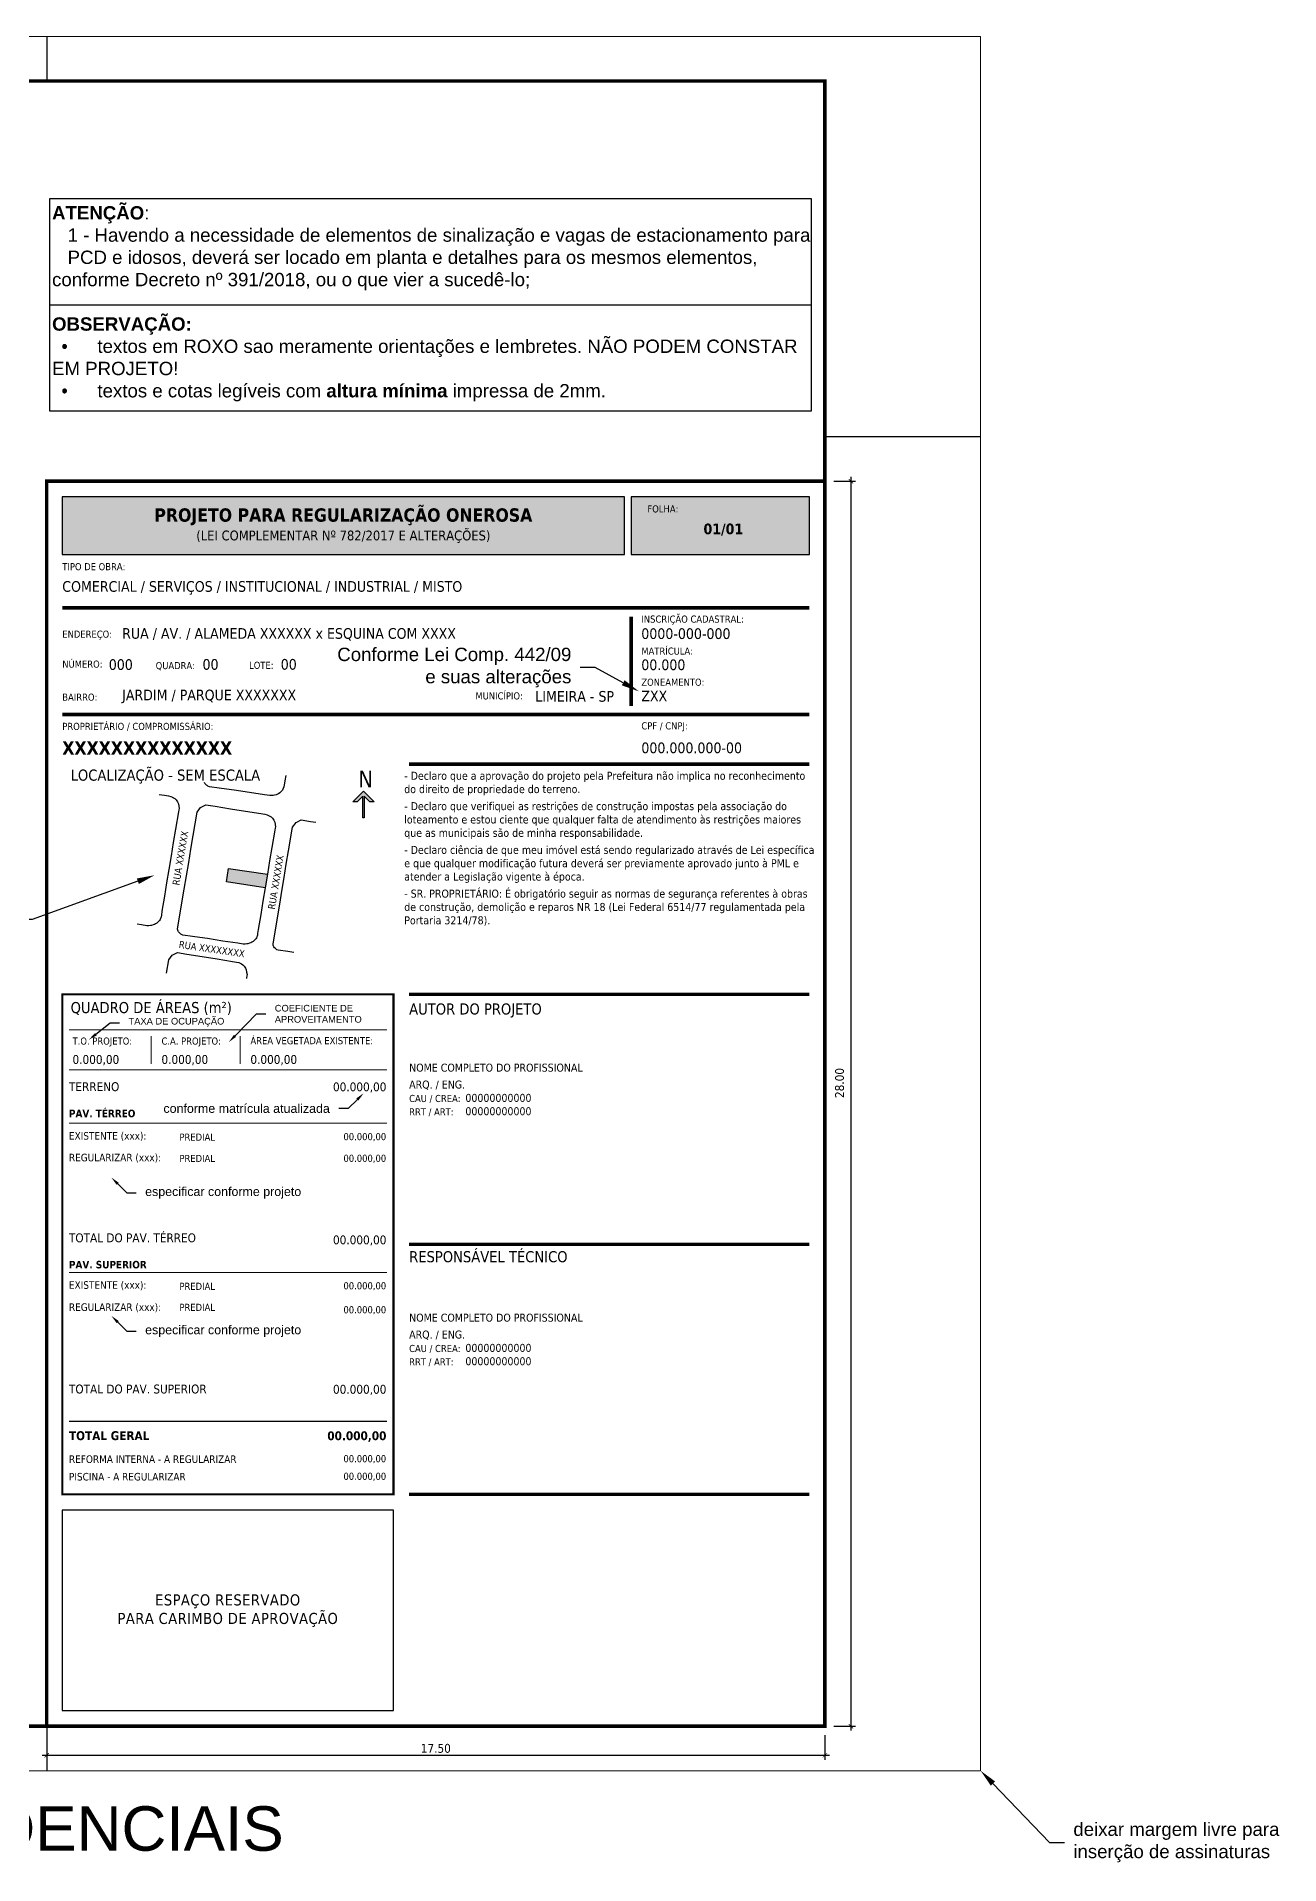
# Model space of a CAD drawing. Extents: x 1213.3 to 1312.5, y 1263.9 to 1309.5.
# Drawn here: x 1284.54 to 1312.49, y 1265.67 to 1306.77 of the extents above; entities that cross this region are included whole.
import ezdxf
from ezdxf import colors
from ezdxf.entities.mleader import LeaderData, LeaderLine
from ezdxf.enums import TextEntityAlignment as Align
from ezdxf.math import Vec2, Vec3

# ---------------------------------------------------------------- set-up
doc = ezdxf.new("R2010")
doc.units = 0
doc.layers.add('NÃO MEXER', color=7, linetype='Continuous')
doc.layers.add('Observações - NÃO PLOTAR', color=200, linetype='Continuous', plot=False)
doc.styles.add('_arial decreto', font='arial.ttf')
doc.styles.add('_romans decreto', font='romans.shx', dxfattribs={"height": 1.6})
doc.styles.add('_tahoma decreto', font='tahoma.ttf')
doc.styles.add('tahoma', font='tahoma.ttf')
doc.dimstyles.new('100 COM LINHAS DECRETO', dxfattribs={"dimtxt": 0.2, "dimasz": 0.1, "dimexe": 0.1, "dimexo": 0.2, "dimgap": 0.05, "dimtad": 1, "dimzin": 4, "dimdsep": 46, "dimtxsty": '_tahoma decreto', "dimblk": 'ARCHTICK', "dimcen": 2, "dimdle": 0.1, "dimazin": 0, "dimtfac": 1, "dimtofl": 0, "dimtmove": 2, "dimatfit": 3, "dimldrblk": 'OPEN30', "dimfxl": 1, "dimtolj": 1, "dimtzin": 0, "dimarcsym": 0})

# ---------------------------------------------------------------- blocks, each defined once
blk = doc.blocks.new('_ArchTick')
at = {"color": 0, "linetype": 'ByBlock', "const_width": 0.15}
blk.add_lwpolyline([(-0.5, -0.5), (0.5, 0.5)], dxfattribs=at)
blk = doc.blocks.new('*D79')
at = {"layer": 'Defpoints', "color": 0, "ltscale": 2}
for p in [(1284.771, 1268.775), (1302.271, 1268.775), (1302.271, 1268.122)]:
    blk.add_point(p, dxfattribs=at)
at = {"layer": 'Observações - NÃO PLOTAR', "color": 0, "lineweight": -2}
for p, q in [((1284.771, 1268.575), (1284.771, 1268.022)), ((1302.271, 1268.575), (1302.271, 1268.022)), ((1284.671, 1268.122), (1302.371, 1268.122))]:
    blk.add_line(p, q, dxfattribs=at)
at = {"layer": 'Observações - NÃO PLOTAR', "color": 0, "lineweight": -2, "ltscale": 2, "xscale": 0.1, "yscale": 0.1, "zscale": 0.1, "rotation": 180}
blk.add_blockref('_ArchTick', (1284.771, 1268.122), dxfattribs=at)
at = {"layer": 'Observações - NÃO PLOTAR', "color": 0, "lineweight": -2, "ltscale": 2, "xscale": 0.1, "yscale": 0.1, "zscale": 0.1}
blk.add_blockref('_ArchTick', (1302.271, 1268.122), dxfattribs=at)
at = {"layer": 'Observações - NÃO PLOTAR', "color": 0, "ltscale": 2, "insert": (1293.521, 1268.276), "char_height": 0.2, "attachment_point": 5, "style": '_tahoma decreto'}
blk.add_mtext('\\A1;17.50', dxfattribs=at)
blk = doc.blocks.new('_Open30')
at = {"color": 0, "linetype": 'ByBlock', "lineweight": -2}
for p, q in [((-1, 0.27), (0, 0)), ((0, 0), (-1, -0.27)), ((0, 0), (-1, 0))]:
    blk.add_line(p, q, dxfattribs=at)
blk = doc.blocks.new('*D80')
at = {"layer": 'Defpoints', "color": 0, "ltscale": 2}
for p in [(1302.271, 1296.775), (1302.271, 1268.775), (1302.857, 1268.775)]:
    blk.add_point(p, dxfattribs=at)
at = {"layer": 'Observações - NÃO PLOTAR', "color": 0, "lineweight": -2}
for p, q in [((1302.471, 1296.775), (1302.957, 1296.775)), ((1302.857, 1296.875), (1302.857, 1268.675)), ((1302.471, 1268.775), (1302.957, 1268.775))]:
    blk.add_line(p, q, dxfattribs=at)
at = {"layer": 'Observações - NÃO PLOTAR', "color": 0, "lineweight": -2, "ltscale": 2, "xscale": 0.1, "yscale": 0.1, "zscale": 0.1}
for p, rotation in [((1302.857, 1296.775), 90), ((1302.857, 1268.775), 270)]:
    blk.add_blockref('_ArchTick', p, dxfattribs=dict(at, rotation=rotation))
at = {"layer": 'Observações - NÃO PLOTAR', "color": 0, "ltscale": 2, "insert": (1302.601, 1283.241), "char_height": 0.2, "attachment_point": 5, "rotation": 90, "style": '_tahoma decreto'}
blk.add_mtext('\\A1;28.00', dxfattribs=at)
blk = doc.blocks.new('NÃO PLOTAR')
at = {"layer": 'Observações - NÃO PLOTAR', "color": 200}
for p, q in [((1284.841, 1300.744), (1301.962, 1300.744)), ((1307.321, 1266.162), (1307.657, 1266.162))]:
    blk.add_line(p, q, dxfattribs=at)
blk.add_lwpolyline([(1284.841, 1303.136), (1301.962, 1303.136), (1301.962, 1298.353), (1284.841, 1298.353)], close=True, dxfattribs=at)
blk.add_lwpolyline([(1306.048, 1267.486), (1307.321, 1266.162)], dxfattribs=at)
blk.add_solid([(1306, 1267.44), (1305.771, 1267.775), (1306.096, 1267.533)], dxfattribs=at)
at = {"layer": 'Observações - NÃO PLOTAR', "color": 200, "linetype": 'Continuous', "lineweight": 0, "insert": (1284.891, 1300.765), "char_height": 0.3, "width": 17.07034, "attachment_point": 4, "style": '_arial decreto'}
blk.add_mtext('{\\fArial|b1|i0|c0|p34;ATENÇÃO}: \\P   1 - Havendo a necessidade de elementos de sinalização e vagas de estacionamento para \\P   PCD e idosos, deverá ser locado em planta e detalhes para os mesmos elementos, conforme Decreto nº 391/2018, ou o que vier a sucedê-lo;\\P\\P{\\fArial|b1|i0|c0|p34;OBSERVAÇÃO:} \\P{\\fSymbol|b0|i0|c2|p18;\\W1.89595; \\W1;·      }textos em ROXO sao meramente orientações e lembretes. NÃO PODEM CONSTAR {\\fSymbol|b0|i0|c2|p18;\\W1.89595; }EM PROJETO!\\P{\\fSymbol|b0|i0|c2|p18;\\W1.89595; \\W1;·      }textos e cotas legíveis com {\\fArial|b1|i0|c0|p34;altura mínima} impressa de 2mm.', dxfattribs=at)
at = {"layer": 'Observações - NÃO PLOTAR', "color": 200, "insert": (1307.857, 1266.608), "char_height": 0.3, "attachment_point": 1, "style": '_arial decreto'}
blk.add_mtext('\\pxql;deixar margem livre para\\Pinserção de assinaturas', dxfattribs=at)
at = {"layer": 'Observações - NÃO PLOTAR', "color": 200}
dim = blk.add_linear_dim(base=(1302.857, 1268.775), p1=(1302.271, 1296.775), p2=(1302.271, 1268.775), angle=90, dimstyle='100 COM LINHAS DECRETO', dxfattribs=at)
dim.commit()
dim.dimension.update_dxf_attribs({"geometry": '*D80', "text_midpoint": (1302.601, 1283.241), "dimtype": 160})
dim = blk.add_linear_dim(base=(1302.271, 1268.122), p1=(1284.771, 1268.775), p2=(1302.271, 1268.775), dimstyle='100 COM LINHAS DECRETO', dxfattribs=at)
dim.commit()
dim.dimension.update_dxf_attribs({"geometry": '*D79', "text_midpoint": (1293.521, 1268.276)})
ml = blk.add_multileader_mtext('Standard', dxfattribs=at)
ml.set_content('Conforme Lei Comp. 442/09\\Pe suas alterações', color=200, style='_arial decreto')
ml.set_leader_properties(linetype='ByLayer', lineweight=-1)
ml.build(insert=Vec2(0, 0))
ml.multileader.update_dxf_attribs({"text_left_attachment_type": 2, "text_right_attachment_type": 2, "text_top_attachment_type": 0, "text_bottom_attachment_type": 0, "dogleg_length": 0.1, "arrow_head_size": 0.4})
ctx = ml.context
ctx.base_point, ctx.char_height, ctx.arrow_head_size, ctx.landing_gap_size, ctx.plane_origin = Vec3(1291.143, 1292.587), 0.3, 0.4, 0.2, Vec3(1285.945, 1287.944)
ctx.left_attachment, ctx.right_attachment, ctx.text_align_type = 2, 2, 2
notes = []
notes.append((ctx, [(0, (1, 1, 0), (1297.104, 1292.587), (-1, 0), 0.336, [(0, [(1298.086, 1292.049)], 256, [])])]))
ctx.mtext.insert, ctx.mtext.width, ctx.mtext.alignment, ctx.mtext.flow_direction = Vec3(1296.569, 1293.03), 5.47533, 3, 5
ml = blk.add_multileader_mtext('Standard', dxfattribs=at)
ml.set_content('Neste campo indicar, {\\fArial|b1|i0|c0|p34;no mínimo}, \\P03 ruas ao redor da quadra,\\Pidentificar o lote, posicionar \\Pcom o norte para cima', color=200, style='_arial decreto')
ml.set_leader_properties(linetype='ByLayer', lineweight=-1)
ml.build(insert=Vec2(0, 0))
ml.multileader.update_dxf_attribs({"text_left_attachment_type": 2, "text_right_attachment_type": 2, "text_top_attachment_type": 0, "text_bottom_attachment_type": 0, "dogleg_length": 0.1, "arrow_head_size": 0.4})
ctx = ml.context
ctx.base_point, ctx.char_height, ctx.arrow_head_size, ctx.landing_gap_size, ctx.plane_origin = Vec3(1277.639, 1286.921), 0.3, 0.4, 0.2, Vec3(1277.463, 1295.546)
ctx.left_attachment, ctx.right_attachment, ctx.text_align_type = 2, 2, 2
notes.append((ctx, [(0, (1, 1, 0), (1284.446, 1286.921), (-1, 0), 0.188, [(0, [(1287.197, 1287.914)], 256, [])])]))
ctx.mtext.insert, ctx.mtext.alignment, ctx.mtext.flow_direction = Vec3(1284.058, 1287.868), 3, 5
ml = blk.add_multileader_mtext('Standard', dxfattribs=at)
ml.set_content('TAXA DE OCUPAÇÃO', color=200, style='_arial decreto')
ml.set_leader_properties(linetype='ByLayer', lineweight=-1)
ml.build(insert=Vec2(0, 0))
ml.multileader.update_dxf_attribs({"text_left_attachment_type": 2, "text_right_attachment_type": 2, "text_top_attachment_type": 0, "text_bottom_attachment_type": 0, "dogleg_length": 0.1, "arrow_head_size": 0.2})
ctx = ml.context
ctx.base_point, ctx.char_height, ctx.arrow_head_size, ctx.landing_gap_size, ctx.plane_origin = Vec3(1286.411, 1284.593), 0.15, 0.2, 0.2, Vec3(1289.037, 1279.992)
ctx.left_attachment, ctx.right_attachment = 2, 2
notes.append((ctx, [(0, (1, 1, 0), (1286.201, 1284.593), (1, 0), 0.209, [(0, [(1285.718, 1284.214)], 256, [])])]))
ctx.mtext.insert, ctx.mtext.flow_direction = Vec3(1286.611, 1284.706), 5
ml = blk.add_multileader_mtext('Standard', dxfattribs=at)
ml.set_content('COEFICIENTE DE \\PAPROVEITAMENTO', color=200, style='_arial decreto')
ml.set_leader_properties(linetype='ByLayer', lineweight=-1)
ml.build(insert=Vec2(0, 0))
ml.multileader.update_dxf_attribs({"text_left_attachment_type": 2, "text_right_attachment_type": 2, "text_top_attachment_type": 0, "text_bottom_attachment_type": 0, "dogleg_length": 0.1, "arrow_head_size": 0.2})
ctx = ml.context
ctx.base_point, ctx.char_height, ctx.arrow_head_size, ctx.landing_gap_size, ctx.plane_origin = Vec3(1289.7, 1284.794), 0.15, 0.2, 0.2, Vec3(1292.326, 1280.193)
ctx.left_attachment, ctx.right_attachment = 2, 2
notes.append((ctx, [(0, (1, 1, 0), (1289.491, 1284.794), (1, 0), 0.209, [(0, [(1288.865, 1284.159)], 256, [])])]))
ctx.mtext.insert, ctx.mtext.flow_direction = Vec3(1289.9, 1284.998), 5
ml = blk.add_multileader_mtext('Standard', dxfattribs=at)
ml.set_content('conforme matrícula atualizada ', color=200, style='_arial decreto')
ml.set_leader_properties(linetype='ByLayer', lineweight=-1)
ml.build(insert=Vec2(0, 0))
ml.multileader.update_dxf_attribs({"text_left_attachment_type": 2, "text_right_attachment_type": 2, "text_top_attachment_type": 0, "text_bottom_attachment_type": 0, "dogleg_length": 0.1, "arrow_head_size": 0.2})
ctx = ml.context
ctx.base_point, ctx.char_height, ctx.arrow_head_size, ctx.landing_gap_size, ctx.plane_origin = Vec3(1287.218, 1282.666), 0.2, 0.2, 0.2, Vec3(1288.713, 1277.911)
ctx.left_attachment, ctx.right_attachment, ctx.text_align_type = 2, 2, 2
notes.append((ctx, [(0, (1, 1, 0), (1291.548, 1282.666), (-1, 0), 0.209, [(0, [(1291.899, 1283.012)], 256, [])])]))
ctx.mtext.insert, ctx.mtext.width, ctx.mtext.alignment, ctx.mtext.flow_direction = Vec3(1291.138, 1282.769), 4.35847, 3, 5
ml = blk.add_multileader_mtext('Standard', dxfattribs=at)
ml.set_content('especificar conforme projeto', color=200, style='_arial decreto')
ml.set_leader_properties(linetype='ByLayer', lineweight=-1)
ml.build(insert=Vec2(0, 0))
ml.multileader.update_dxf_attribs({"text_left_attachment_type": 2, "text_right_attachment_type": 2, "text_top_attachment_type": 0, "text_bottom_attachment_type": 0, "dogleg_length": 0.1, "arrow_head_size": 0.2})
ctx = ml.context
ctx.base_point, ctx.char_height, ctx.arrow_head_size, ctx.landing_gap_size, ctx.plane_origin = Vec3(1286.785, 1280.769), 0.2, 0.2, 0.2, Vec3(1289.411, 1276.014)
ctx.left_attachment, ctx.right_attachment = 2, 2
notes.append((ctx, [(0, (1, 1, 0), (1286.576, 1280.769), (1, 0), 0.209, [(0, [(1286.224, 1281.115)], 256, [])])]))
ctx.mtext.insert, ctx.mtext.width, ctx.mtext.flow_direction = Vec3(1286.985, 1280.9), 4.35847, 5
ml = blk.add_multileader_mtext('Standard', dxfattribs=at)
ml.set_content('especificar conforme projeto', color=200, style='_arial decreto')
ml.set_leader_properties(linetype='ByLayer', lineweight=-1)
ml.build(insert=Vec2(0, 0))
ml.multileader.update_dxf_attribs({"text_left_attachment_type": 2, "text_right_attachment_type": 2, "text_top_attachment_type": 0, "text_bottom_attachment_type": 0, "dogleg_length": 0.1, "arrow_head_size": 0.2})
ctx = ml.context
ctx.base_point, ctx.char_height, ctx.arrow_head_size, ctx.landing_gap_size, ctx.plane_origin = Vec3(1286.785, 1277.659), 0.2, 0.2, 0.2, Vec3(1289.411, 1272.904)
ctx.left_attachment, ctx.right_attachment = 2, 2
notes.append((ctx, [(0, (1, 1, 0), (1286.576, 1277.659), (1, 0), 0.209, [(0, [(1286.224, 1278.005)], 256, [])])]))
ctx.mtext.insert, ctx.mtext.width, ctx.mtext.flow_direction = Vec3(1286.985, 1277.79), 4.35847, 5
for ctx, leaders in notes:
    for number, flags, end, landing, length, lines in leaders:
        leader = LeaderData()
        leader.index, (leader.has_last_leader_line, leader.has_dogleg_vector, leader.attachment_direction) = number, flags
        leader.last_leader_point, leader.dogleg_vector, leader.dogleg_length = Vec3(end), Vec3(landing), length
        for number, points, colour, breaks in lines:
            line = LeaderLine()
            line.index, line.vertices, line.color, line.breaks = number, Vec3.list(points), colors.encode_raw_color(colour), breaks
            leader.lines.append(line)
        ctx.leaders.append(leader)

msp = doc.modelspace()

# ---------------------------------------------------------------- hatches: boundary and pattern name
h = msp.add_hatch(color=1)
h.dxf.hatch_style = 1
h.paths.add_polyline_path([(1289.682, 1287.6314), (1289.7325, 1287.9362), (1288.8598, 1288.065), (1288.8105, 1287.763)])
at = {"layer": 'NÃO MEXER', "true_color": 0x91d58b}
h = msp.add_hatch(color=73, dxfattribs=at)
h.dxf.hatch_style = 2
h.paths.add_polyline_path([(1285.121, 1295.1257), (1297.7615, 1295.1257), (1297.7615, 1296.4248), (1285.121, 1296.4248)])
h = msp.add_hatch(color=73, dxfattribs=at)
h.dxf.hatch_style = 2
h.paths.add_polyline_path([(1297.9115, 1295.1257), (1301.921, 1295.1257), (1301.921, 1296.4248), (1297.9115, 1296.4248)])
at = {"layer": 'NÃO MEXER'}
h = msp.add_hatch(color=7, dxfattribs=at)
h.dxf.hatch_style = 2
h.paths.add_polyline_path([(1291.6561, 1289.5607), (1291.7516, 1289.5607), (1291.881, 1289.6901), (1291.881, 1289.2008), (1291.911, 1289.2008), (1291.911, 1289.6901), (1292.0404, 1289.5607), (1292.1359, 1289.5607), (1291.896, 1289.8005)])

# ---------------------------------------------------------------- linework, layer by layer
at = {"color": 7}
for p, q in [((1284.771, 1306.7748), (1284.771, 1305.7748)), ((1305.771, 1297.7748), (1302.271, 1297.7748)), ((1284.771, 1268.7748), (1284.771, 1267.7748))]:
    msp.add_line(p, q, dxfattribs=at)
at = {"color": 7, "lineweight": 9}
msp.add_lwpolyline([(1215.771, 1267.7748), (1215.771, 1306.7748), (1305.771, 1306.7748), (1305.771, 1267.7748), (1215.771, 1267.7748)], close=True, dxfattribs=at)
at = {"color": 7, "lineweight": 9, "const_width": 0.08}
msp.add_lwpolyline([(1216.771, 1268.7748), (1302.271, 1268.7748), (1302.271, 1305.7748), (1216.771, 1305.7748), (1216.771, 1268.7748)], close=True, dxfattribs=at)
for points in [[(1290.1459, 1290.1563), (1290.1254, 1290.0336), (1290.1116, 1289.9402), (1290.1045, 1289.9047), (1290.0823, 1289.8471), (1290.0694, 1289.8246), (1290.0447, 1289.7981), (1290.0099, 1289.7651), (1289.9809, 1289.7469), (1289.9599, 1289.7346), (1289.9307, 1289.7248), (1289.8928, 1289.7127), (1289.8656, 1289.7069), (1289.8324, 1289.705), (1289.7886, 1289.7053), (1289.6669, 1289.7232), (1289.3288, 1289.7716), (1288.9867, 1289.8258), (1288.8123, 1289.8487), (1288.6474, 1289.8736), (1288.4311, 1289.9041), (1288.3975, 1289.9158), (1288.3827, 1289.9282), (1288.367, 1289.9414), (1288.3442, 1289.9618), (1288.3303, 1289.9787), (1288.3214, 1289.9963)], [(1287.3013, 1289.7304), (1287.4232, 1289.7106), (1287.5116, 1289.697), (1287.5656, 1289.6841), (1287.5961, 1289.6699), (1287.6232, 1289.6573), (1287.6534, 1289.6363), (1287.6824, 1289.6071), (1287.7144, 1289.5611), (1287.732, 1289.5198), (1287.74, 1289.4702), (1287.7499, 1289.4172), (1287.7449, 1289.3855), (1287.7372, 1289.3423), (1287.6697, 1288.9485), (1287.617, 1288.6505), (1287.5668, 1288.3485), (1287.5163, 1288.0437), (1287.4679, 1287.7414), (1287.4183, 1287.4424), (1287.3625, 1287.1071), (1287.3486, 1287.0138), (1287.3415, 1286.9783), (1287.3193, 1286.9207), (1287.3064, 1286.8982), (1287.2817, 1286.8717), (1287.2469, 1286.8387), (1287.218, 1286.8205), (1287.197, 1286.8082), (1287.1677, 1286.7983), (1287.1298, 1286.7863), (1287.1027, 1286.7805), (1287.0694, 1286.7786), (1287.0257, 1286.7789), (1286.9039, 1286.7968), (1286.808, 1286.8105)], [(1290.3244, 1286.1755), (1290.1957, 1286.1949), (1289.9793, 1286.2255), (1289.9458, 1286.2372), (1289.931, 1286.2495), (1289.9152, 1286.2627), (1289.8924, 1286.2831), (1289.8786, 1286.3), (1289.8696, 1286.3176), (1289.8629, 1286.337), (1289.8607, 1286.3623), (1289.9584, 1286.9552), (1290.0099, 1287.2597), (1290.0613, 1287.5571), (1290.1088, 1287.8622), (1290.1334, 1288.0126), (1290.1584, 1288.1626), (1290.2111, 1288.464), (1290.2983, 1288.9929), (1290.3781, 1289.0958), (1290.4925, 1289.1562), (1290.7036, 1289.1245), (1290.8207, 1289.1054)], [(1287.4646, 1285.7074), (1287.5144, 1286.0096), (1287.5942, 1286.1126), (1287.7086, 1286.173), (1287.9197, 1286.1412), (1288.2679, 1286.0845), (1288.6063, 1286.0309), (1288.9505, 1285.9751), (1289.039, 1285.9615), (1289.0929, 1285.9486), (1289.1234, 1285.9344), (1289.1505, 1285.9218), (1289.1807, 1285.9008), (1289.2097, 1285.8716), (1289.2417, 1285.8256), (1289.2593, 1285.7843), (1289.2673, 1285.7347), (1289.2772, 1285.6817), (1289.2723, 1285.65), (1289.2646, 1285.6068), (1289.2616, 1285.5894)]]:
    msp.add_lwpolyline(points)
for points in [[(1289.2684, 1286.3682), (1289.2351, 1286.3664), (1289.1914, 1286.3667), (1289.0697, 1286.3845), (1288.7316, 1286.4329), (1288.3895, 1286.4872), (1288.2151, 1286.51), (1288.0502, 1286.5349), (1287.8339, 1286.5654), (1287.8003, 1286.5772), (1287.7855, 1286.5895), (1287.7698, 1286.6027), (1287.747, 1286.6231), (1287.7331, 1286.64), (1287.7242, 1286.6576), (1287.7174, 1286.677), (1287.7152, 1286.7023), (1287.8129, 1287.2952), (1287.8644, 1287.5997), (1287.9159, 1287.8971), (1287.9633, 1288.2022), (1287.988, 1288.3526), (1288.0129, 1288.5026), (1288.0656, 1288.804), (1288.1528, 1289.3329), (1288.2327, 1289.4358), (1288.347, 1289.4962), (1288.5581, 1289.4645), (1288.9063, 1289.4078), (1289.2447, 1289.3541), (1289.5889, 1289.2984), (1289.6774, 1289.2848), (1289.7313, 1289.2719), (1289.7618, 1289.2577), (1289.7889, 1289.245), (1289.8191, 1289.2241), (1289.8481, 1289.1948), (1289.8802, 1289.1489), (1289.8977, 1289.1076), (1289.9057, 1289.058), (1289.9156, 1289.005), (1289.9107, 1288.9732), (1289.903, 1288.9301), (1289.8355, 1288.5362), (1289.7828, 1288.2382), (1289.7325, 1287.9362), (1289.682, 1287.6314), (1289.6336, 1287.3291), (1289.584, 1287.0302), (1289.5282, 1286.6949), (1289.5144, 1286.6015), (1289.5073, 1286.5661), (1289.4851, 1286.5084), (1289.4721, 1286.4859), (1289.4475, 1286.4594), (1289.4127, 1286.4265), (1289.3837, 1286.4083), (1289.3627, 1286.396), (1289.3335, 1286.3861), (1289.2956, 1286.3741), (1289.2684, 1286.3682)], [(1289.7325, 1287.9362), (1289.682, 1287.6314), (1288.8105, 1287.763), (1288.8598, 1288.065), (1289.7325, 1287.9362)]]:
    msp.add_lwpolyline(points, close=True)
at = {"color": 7, "lineweight": 9}
for points, const_width in [([(1286.7995, 1283.0568), (1290.764, 1283.0568)], 0.000001), ([(1285.271, 1282.3358), (1292.421, 1282.3358)], 0.025), ([(1287.428, 1281.9565), (1287.5798, 1281.9565)], 0.000001), ([(1287.428, 1281.2234), (1287.5798, 1281.2234)], 0.000001), ([(1288.5743, 1279.6164), (1290.764, 1279.6164)], 0.000001), ([(1285.271, 1278.9812), (1292.421, 1278.9812)], 0.025), ([(1287.428, 1278.6019), (1287.5798, 1278.6019)], 0.000001), ([(1287.428, 1278.1135), (1287.5798, 1278.1135)], 0.000001), ([(1288.8801, 1276.2524), (1290.764, 1276.2524)], 0.000001), ([(1285.271, 1275.6327), (1292.421, 1275.6327)], 0.025), ([(1287.303, 1275.2067), (1290.764, 1275.2067)], 0.000001), ([(1289.3954, 1274.7144), (1290.764, 1274.7144)], 0.000001), ([(1288.183, 1274.3194), (1290.764, 1274.3194)], 0.000001)]:
    msp.add_lwpolyline(points, dxfattribs=dict(at, const_width=const_width))
at = {"layer": 'NÃO MEXER', "color": 9, "true_color": 0xc7c7c7}
for p, q in [((1292.571, 1273.6369), (1285.121, 1273.6369)), ((1285.121, 1273.6369), (1285.121, 1269.1273)), ((1292.571, 1269.1273), (1292.571, 1273.6369)), ((1285.121, 1269.1273), (1292.571, 1269.1273))]:
    msp.add_line(p, q, dxfattribs=at)
at = {"layer": 'NÃO MEXER', "const_width": 0.08}
msp.add_lwpolyline([(1302.271, 1296.7748), (1284.771, 1296.7748), (1284.771, 1268.7748)], dxfattribs=at)
at = {"layer": 'NÃO MEXER', "color": 9, "true_color": 0xc7c7c7}
for points in [[(1285.121, 1295.1257), (1297.7615, 1295.1257), (1297.7615, 1296.4248), (1285.121, 1296.4248)], [(1297.9115, 1295.1257), (1301.921, 1295.1257), (1301.921, 1296.4248), (1297.9115, 1296.4248)]]:
    msp.add_lwpolyline(points, close=True, dxfattribs=at)
at = {"layer": 'NÃO MEXER', "color": 9, "true_color": 0xc7c7c7, "const_width": 0.08}
for points in [[(1285.121, 1293.9257), (1301.921, 1293.9257)], [(1297.9115, 1291.7206), (1297.9115, 1293.7309)], [(1285.121, 1291.5257), (1301.921, 1291.5257)], [(1292.921, 1290.4119), (1301.921, 1290.4119)], [(1292.921, 1285.2344), (1301.921, 1285.2344)], [(1292.921, 1279.6119), (1301.921, 1279.6119)], [(1292.921, 1273.9894), (1301.921, 1273.9894)]]:
    msp.add_lwpolyline(points, dxfattribs=at)
at = {"layer": 'NÃO MEXER', "color": 7, "lineweight": 9}
for points, const_width in [([(1292.571, 1285.5894), (1285.121, 1285.5894), (1285.121, 1290.4119), (1292.571, 1290.4119)], 0.000001), ([(1292.571, 1273.9894), (1285.121, 1273.9894), (1285.121, 1285.2344), (1292.571, 1285.2344)], 0.05)]:
    msp.add_lwpolyline(points, close=True, dxfattribs=dict(at, const_width=const_width))
at = {"layer": 'NÃO MEXER', "color": 7}
msp.add_lwpolyline([(1291.896, 1289.8005), (1292.1359, 1289.5607), (1292.0404, 1289.5607), (1291.911, 1289.6901), (1291.911, 1289.2008), (1291.881, 1289.2008), (1291.881, 1289.6901), (1291.7516, 1289.5607), (1291.6561, 1289.5607), (1291.896, 1289.8005)], close=True, dxfattribs=at)
at = {"layer": 'NÃO MEXER', "color": 7, "lineweight": 9, "const_width": 0.025}
for points in [[(1285.271, 1284.4354), (1292.421, 1284.4354)], [(1287.121, 1284.3005), (1287.121, 1283.6712)], [(1289.121, 1284.3005), (1289.121, 1283.6712)], [(1285.271, 1283.5363), (1292.421, 1283.5363)]]:
    msp.add_lwpolyline(points, dxfattribs=at)

# ---------------------------------------------------------------- block references
at = {"ltscale": 2}
msp.add_blockref('NÃO PLOTAR', (0, 0), dxfattribs=at)

# ---------------------------------------------------------------- texts
at = {"ltscale": 2, "style": '_arial decreto'}
msp.add_text('PROJETO SIMPLIFICADO REGULARIZAÇÃO ONEROSA - DEMAIS USOS NÃO RESIDENCIAIS', height=1, dxfattribs=at).set_placement((1259.521, 1265.9745), align=Align.CENTER)
at = {"color": 7, "lineweight": 9}
for s, insert, char_height, width, attachment_point, style in [('COMERCIAL / SERVIÇOS / INSTITUCIONAL / INDUSTRIAL / MISTO', (1285.121, 1294.3762), 0.24, 16.759599, 4, '_tahoma decreto'), ('\\pxql;RUA / AV. / ALAMEDA XXXXXX x ESQUINA COM XXXX', (1286.4669, 1293.3296), 0.24, 16.759599, 4, '_tahoma decreto'), ('\\pxql;0000-000-000 ', (1298.1417, 1293.3444), 0.24, 16.759599, 4, '_tahoma decreto'), ('\\pxql;000', (1286.1662, 1292.6492), 0.24, 16.759599, 4, '_tahoma decreto'), ('\\pxql;00', (1288.2745, 1292.6529), 0.24, 16.759599, 4, '_tahoma decreto'), ('\\pxql;00', (1290.0329, 1292.6544), 0.24, 16.759599, 4, '_tahoma decreto'), ('\\pxql;00.000 ', (1298.1417, 1292.6444), 0.24, 16.759599, 4, '_tahoma decreto'), ('\\pxql;JARDIM / PARQUE XXXXXXX', (1286.4669, 1291.9339), 0.24, 16.759599, 4, '_tahoma decreto'), ('\\pxql;ZXX', (1298.1417, 1291.9444), 0.24, 16.759599, 4, '_tahoma decreto'), ('{\\fTahoma|b1|i0|c0|p34;XXXXXXXXXXXXXX}', (1285.121, 1290.7762), 0.3, 16.759599, 4, '_tahoma decreto'), ('000.000.000-00', (1298.1426, 1290.7762), 0.24, 16.759599, 4, '_tahoma decreto'), ('\\pxql;0.000,00', (1285.3512, 1283.754), 0.2, 2.504119, 4, 'tahoma'), ('\\pxql;0.000,00', (1287.3512, 1283.754), 0.2, 2.504119, 4, 'tahoma'), ('\\pxql;0.000,00', (1289.3512, 1283.754), 0.2, 2.504119, 4, 'tahoma'), ('\\pxql;NOME COMPLETO DO PROFISSIONAL', (1292.921, 1283.6761), 0.18, 6.763285, 1, '_tahoma decreto'), ('\\pxql;ARQ. / ENG.', (1292.921, 1283.2961), 0.18, 7, 1, '_tahoma decreto'), ('\\pxql;00000000000', (1294.1858, 1282.9961), 0.18, 6.204217, 1, '_tahoma decreto'), ('\\pxql;00000000000', (1294.1858, 1282.6961), 0.18, 6.204217, 1, '_tahoma decreto'), ('\\pxql;ARQ. / ENG.', (1292.921, 1277.6736), 0.18, 7, 1, '_tahoma decreto'), ('\\pxql;NOME COMPLETO DO PROFISSIONAL', (1292.921, 1278.0536), 0.18, 6.763285, 1, '_tahoma decreto'), ('\\pxql;00000000000', (1294.1858, 1277.3736), 0.18, 6.204217, 1, '_tahoma decreto'), ('\\pxql;00000000000', (1294.1858, 1277.0736), 0.18, 6.204217, 1, '_tahoma decreto')]:
    msp.add_mtext(s, dxfattribs=dict(at, insert=insert, char_height=char_height, width=width, attachment_point=attachment_point, style=style))
at = {"color": 7, "lineweight": 9, "char_height": 0.16, "width": 7, "attachment_point": 4, "line_spacing_factor": 2, "style": 'tahoma'}
for s, insert, rotation in [('RUA XXXXXX', (1287.6751, 1287.6896), 80.49775), ('RUA XXXXXX', (1289.8232, 1287.1474), 80.49775), ('RUA XXXXXXXX', (1287.7444, 1286.3596), 351.67187)]:
    msp.add_mtext(s, dxfattribs=dict(at, insert=insert, rotation=rotation))
at = {"color": 7, "lineweight": 9, "attachment_point": 4, "line_spacing_factor": 2}
for s, insert, char_height, width, style in [('TERRENO', (1285.271, 1283.1567), 0.2, 1.160169, 'tahoma'), ('\\pxqr;00.000,00', (1290.9445, 1283.1386), 0.2, 1.464907, '_tahoma decreto'), ('{\\fTahoma|b1|i0|c0|p34;PAV. TÉRREO}', (1285.271, 1282.5543), 0.17, 2.379188, 'tahoma'), ('CAU / CREA:', (1292.921, 1282.8823), 0.16, 1.837935, 'tahoma'), ('RRT / ART:', (1292.921, 1282.5823), 0.16, 1.837935, 'tahoma'), ('EXISTENTE (xxx):', (1285.271, 1282.0366), 0.17, 9.887271, 'tahoma'), ('PREDIAL', (1287.7556, 1282.0233), 0.16, 3.765273, 'tahoma'), ('\\pxqr;00.000,00', (1290.9395, 1282.022), 0.16, 1.464907, 'tahoma'), ('REGULARIZAR (xxx):', (1285.271, 1281.5494), 0.17, 2.985413, 'tahoma'), ('PREDIAL', (1287.7556, 1281.5447), 0.16, 3.765273, 'tahoma'), ('\\pxqr;00.000,00', (1290.9395, 1281.5348), 0.16, 1.464907, 'tahoma'), ('TOTAL DO PAV. TÉRREO', (1285.271, 1279.7567), 0.2, 3.672785, 'tahoma'), ('\\pxqr;00.000,00', (1290.9445, 1279.6967), 0.2, 1.464907, '_tahoma decreto'), ('{\\fTahoma|b1|i0|c0|p34;PAV. SUPERIOR}', (1285.271, 1279.1543), 0.17, 2.379188, 'tahoma'), ('EXISTENTE (xxx):', (1285.271, 1278.682), 0.17, 9.887271, 'tahoma'), ('PREDIAL', (1287.7556, 1278.6688), 0.16, 3.765273, 'tahoma'), ('\\pxqr;00.000,00', (1290.9395, 1278.6674), 0.16, 1.464907, 'tahoma'), ('REGULARIZAR (xxx):', (1285.271, 1278.185), 0.17, 2.985413, 'tahoma'), ('PREDIAL', (1287.7556, 1278.1959), 0.16, 3.765273, 'tahoma'), ('\\pxqr;00.000,00', (1290.9395, 1278.1281), 0.16, 1.464907, 'tahoma'), ('CAU / CREA:', (1292.921, 1277.2598), 0.16, 1.837935, 'tahoma'), ('RRT / ART:', (1292.921, 1276.9598), 0.16, 1.837935, 'tahoma'), ('TOTAL DO PAV. SUPERIOR', (1285.271, 1276.3567), 0.2, 3.672785, 'tahoma'), ('\\pxqr;00.000,00', (1290.9445, 1276.3368), 0.2, 1.464907, '_tahoma decreto'), ('{\\fTahoma|b1|i0|c0|p34;TOTAL GERAL}', (1285.271, 1275.3075), 0.2, 3.672785, 'tahoma'), ('\\pxqr;{\\fTahoma|b1|i0|c0|p34;00.000,00}', (1290.9445, 1275.2882), 0.2, 1.464907, '_tahoma decreto'), ('REFORMA INTERNA - A REGULARIZAR', (1285.271, 1274.7797), 0.17, 4.118618, 'tahoma'), ('\\pxqr;{\\fTahoma|b0|i0|c0|p34;00.000,00}', (1290.9395, 1274.7793), 0.16, 1.464907, '_romans decreto'), ('PISCINA - A REGULARIZAR', (1285.271, 1274.3847), 0.17, 4.118618, 'tahoma'), ('\\pxqr;{\\fTahoma|b0|i0|c0|p34;00.000,00}', (1290.9395, 1274.3842), 0.16, 1.464907, '_romans decreto')]:
    msp.add_mtext(s, dxfattribs=dict(at, insert=insert, char_height=char_height, width=width, style=style))
at = {"layer": 'NÃO MEXER', "lineweight": 9, "insert": (1291.4412, 1295.7753), "char_height": 0.3, "width": 12.580838, "attachment_point": 5, "style": '_tahoma decreto'}
msp.add_mtext('{\\fTahoma|b1|i0|c0|p34;PROJETO PARA REGULARIZAÇÃO ONEROSA} \\P{\\H0.733333x;(LEI COMPLEMENTAR Nº 782/2017 E ALTERAÇÕES)}', dxfattribs=at)
at = {"layer": 'NÃO MEXER', "color": 7, "lineweight": 9, "line_spacing_factor": 2, "style": 'tahoma'}
for s, insert, char_height, width, attachment_point in [('FOLHA:', (1298.2784, 1296.1501), 0.16, 0.769825, 4), ('{\\fTahoma|b1|i0|c0|p34;01/01}', (1299.9862, 1295.6863), 0.24, 1.704412, 5), ('TIPO DE OBRA:', (1285.121, 1294.851), 0.16, 1.633099, 4), ('INSCRIÇÃO CADASTRAL:', (1298.1426, 1293.6528), 0.16, 2.524818, 4), ('ENDEREÇO:', (1285.121, 1293.3136), 0.16, 1.210826, 4), ('MATRÍCULA:', (1298.1426, 1292.9528), 0.16, 1.310288, 4), ('NÚMERO:', (1285.121, 1292.6601), 0.16, 1.000918, 4), ('QUADRA:', (1287.221, 1292.6136), 0.16, 0.988323, 4), ('LOTE:', (1289.321, 1292.6335), 0.16, 0.599937, 4), ('MUNICÍPIO:', (1294.4111, 1291.9447), 0.16, 1.210826, 4), ('BAIRRO:', (1285.121, 1291.9168), 0.16, 0.892251, 4), ('PROPRIETÁRIO / COMPROMISSÁRIO:', (1285.121, 1291.251), 0.16, 3.816453, 4), ('CPF / CNPJ:', (1298.1426, 1291.251), 0.16, 3.816453, 4), ('  LOCALIZAÇÃO - SEM ESCALA', (1285.121, 1290.1321), 0.25, 4.853066, 4), ('  QUADRO DE ÁREAS (m²)', (1285.121, 1284.9146), 0.25, 4.853066, 4), ('AUTOR DO PROJETO', (1292.921, 1284.8714), 0.25, 4.853066, 4), ('\\pxql;T.O. PROJETO:', (1285.3521, 1284.1624), 0.16, 1.529463, 4), ('\\pxql;C.A. PROJETO:', (1287.3521, 1284.1624), 0.16, 1.460785, 4), ('ÁREA VEGETADA EXISTENTE:', (1289.3521, 1284.1912), 0.16, 2.99462, 4), ('RESPONSÁVEL TÉCNICO', (1292.921, 1279.3321), 0.25, 4.853066, 4), ('\\pxsm1,qc;{\\T1.05;ESPAÇO RESERVADO\\PPARA CARIMBO DE APROVAÇÃO}', (1285.121, 1271.3746), 0.25, 7.45, 4)]:
    msp.add_mtext(s, dxfattribs=dict(at, insert=insert, char_height=char_height, width=width, attachment_point=attachment_point))
at = {"layer": 'NÃO MEXER', "color": 7, "lineweight": 9, "style": '_tahoma decreto'}
for s, insert, char_height, width, attachment_point in [('\\pxql;LIMEIRA - SP', (1295.757, 1291.9339), 0.24, 16.759599, 4), ('{\\H0.9x;- Declaro que a aprovação do projeto pela Prefeitura não implica no reconhecimento do direito de propriedade do terreno.\\P\\H0.277778x;  \\P\\H3.6x;- Declaro que verifiquei as restrições de construção impostas pela associação do loteamento e estou ciente que qualquer falta de atendimento às restrições maiores que as municipais são de minha responsabilidade.\\P\\H0.277778x;     \\P\\H3.6x;- Declaro ciência de que meu imóvel está sendo regularizado através de Lei específica e que qualquer modificação futura deverá ser previamente aprovado junto à PML e atender a Legislação vigente à época.\\P\\H0.277778x;   \\P\\H3.6x;- SR. PROPRIETÁRIO: É obrigatório seguir as normas de segurança referentes à obras de construção, demolição e reparos NR 18 (Lei Federal 6514/77 regulamentada pela Portaria 3214/78). }', (1292.8106, 1290.2404), 0.2, 9.279115, 1)]:
    msp.add_mtext(s, dxfattribs=dict(at, insert=insert, char_height=char_height, width=width, attachment_point=attachment_point))
at = {"layer": 'NÃO MEXER', "color": 7, "lineweight": 9, "insert": (1298.1426, 1292.2528), "char_height": 0.16, "attachment_point": 4, "line_spacing_factor": 2, "style": 'tahoma'}
msp.add_mtext('\\pxql;ZONEAMENTO:', dxfattribs=at)
at = {"layer": 'NÃO MEXER', "color": 7, "insert": (1291.7772, 1290.0809), "char_height": 0.375, "width": 0.402203, "attachment_point": 4, "line_spacing_factor": 2, "style": 'tahoma'}
msp.add_mtext('N', dxfattribs=at)

doc.saveas('drawing.dxf')
